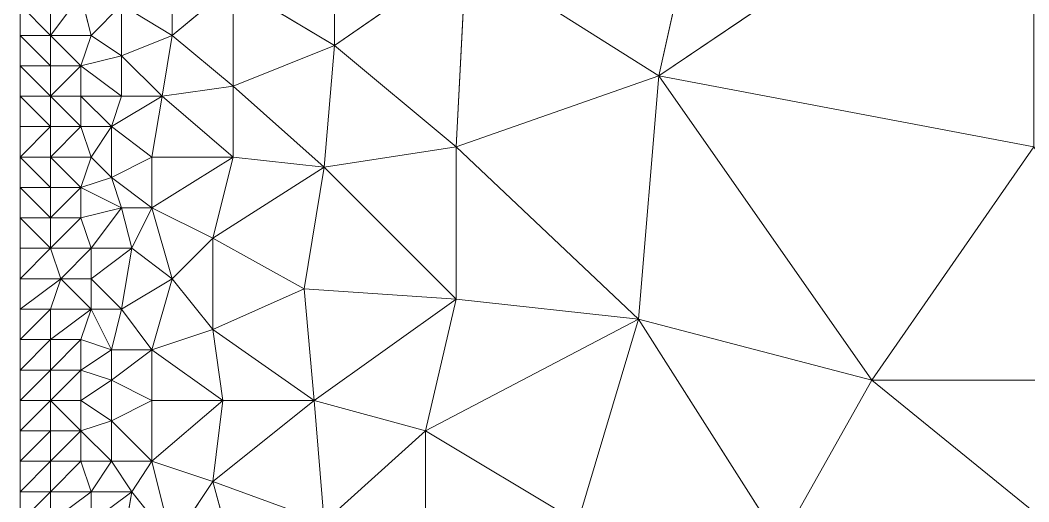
# Model space of a CAD drawing. Header units: metres. Extents: x 0 to 8, y 0 to 4.
# Drawn here: x 6 to 6.995, y 0.53 to 1.005 of the extents above; entities that cross this region are included whole.
import ezdxf

# ---------------------------------------------------------------- set-up
doc = ezdxf.new("R2010")
doc.units = ezdxf.units.M
doc.header["$MEASUREMENT"] = 0
doc.layers.add('losas-1', color=7, linetype='Continuous', lineweight=0)

msp = doc.modelspace()

# ---------------------------------------------------------------- linework, layer by layer
at = {"layer": 'losas-1'}
for p, q in [((6, 4), (6, 0)), ((6.69, 1.22), (6.63, 0.95)), ((7, 1.2), (6.63, 0.95)), ((6.31, 1.11), (6.31, 0.98)), ((6.44, 1.07), (6.31, 0.98)), ((6.44, 1.07), (6.43, 0.88)), ((6.63, 0.95), (6.44, 1.07)), ((6.15, 1.06), (6.15, 0.99)), ((6.21, 1.04), (6.15, 0.99)), ((6.31, 0.98), (6.21, 1.04)), ((6.21, 1.04), (6.21, 0.94)), ((6.06, 1.03), (6.03, 0.99)), ((6.07, 0.99), (6.06, 1.03)), ((6.03, 0.99), (6, 1.02)), ((6.03, 0.99), (6.03, 1.02)), ((6.1, 1.02), (6.07, 0.99)), ((6.15, 0.99), (6.1, 1.02)), ((6.1, 1.02), (6.1, 0.97)), ((6, 0.99), (6.03, 0.99)), ((6.03, 0.96), (6, 0.99)), ((6.03, 0.96), (6.03, 0.99)), ((6.03, 0.99), (6.06, 0.96)), ((6.07, 0.99), (6.03, 0.99)), ((6.06, 0.96), (6.07, 0.99)), ((6.1, 0.97), (6.07, 0.99)), ((6.15, 0.99), (6.1, 0.97)), ((6.14, 0.93), (6.15, 0.99)), ((6.21, 0.94), (6.15, 0.99)), ((6.31, 0.98), (6.21, 0.94)), ((6.3, 0.86), (6.31, 0.98)), ((6.43, 0.88), (6.31, 0.98)), ((6.1, 0.97), (6.06, 0.96)), ((6.1, 0.93), (6.1, 0.97)), ((6.14, 0.93), (6.1, 0.97)), ((6, 0.96), (6.03, 0.96)), ((6.03, 0.93), (6, 0.96)), ((6.03, 0.93), (6.03, 0.96)), ((6.06, 0.96), (6.03, 0.93)), ((6.06, 0.96), (6.03, 0.96)), ((6.06, 0.93), (6.06, 0.96)), ((6.06, 0.96), (6.1, 0.93)), ((6.63, 0.95), (6.43, 0.88)), ((6.61, 0.71), (6.63, 0.95)), ((6.84, 0.65), (6.63, 0.95)), ((7, 0.88), (6.63, 0.95)), ((6.21, 0.94), (6.14, 0.93)), ((6.21, 0.87), (6.21, 0.94)), ((6.3, 0.86), (6.21, 0.94)), ((6, 0.93), (6.03, 0.93)), ((6.03, 0.9), (6, 0.93)), ((6.03, 0.9), (6.03, 0.93)), ((6.03, 0.93), (6.06, 0.9)), ((6.06, 0.93), (6.03, 0.93)), ((6.06, 0.93), (6.09, 0.9)), ((6.1, 0.93), (6.06, 0.93)), ((6.06, 0.93), (6.06, 0.9)), ((6.09, 0.9), (6.1, 0.93)), ((6.14, 0.93), (6.09, 0.9)), ((6.14, 0.93), (6.1, 0.93)), ((6.14, 0.93), (6.13, 0.87)), ((6.14, 0.93), (6.21, 0.87)), ((6, 0.9), (6.03, 0.9)), ((6.03, 0.9), (6, 0.87)), ((6.03, 0.87), (6.03, 0.9)), ((6.06, 0.9), (6.03, 0.87)), ((6.06, 0.9), (6.03, 0.9)), ((6.06, 0.9), (6.09, 0.9)), ((6.07, 0.87), (6.06, 0.9)), ((6.09, 0.9), (6.07, 0.87)), ((6.13, 0.87), (6.09, 0.9)), ((6.09, 0.9), (6.09, 0.85)), ((6.43, 0.88), (6.3, 0.86)), ((6.43, 0.73), (6.43, 0.88)), ((6.43, 0.88), (6.61, 0.71)), ((7, 0.88), (6.84, 0.65)), ((6, 0.87), (6.03, 0.87)), ((6.03, 0.84), (6, 0.87)), ((6.03, 0.84), (6.03, 0.87)), ((6.03, 0.87), (6.06, 0.84)), ((6.07, 0.87), (6.03, 0.87)), ((6.06, 0.84), (6.07, 0.87)), ((6.09, 0.85), (6.07, 0.87)), ((6.13, 0.87), (6.09, 0.85)), ((6.21, 0.87), (6.13, 0.82)), ((6.21, 0.87), (6.13, 0.87)), ((6.13, 0.87), (6.13, 0.82)), ((6.19, 0.79), (6.21, 0.87)), ((6.3, 0.86), (6.21, 0.87)), ((6.3, 0.86), (6.19, 0.79)), ((6.3, 0.86), (6.28, 0.74)), ((6.3, 0.86), (6.43, 0.73)), ((6.09, 0.85), (6.06, 0.84)), ((6.1, 0.82), (6.09, 0.85)), ((6.13, 0.82), (6.09, 0.85)), ((6, 0.84), (6.03, 0.84)), ((6.03, 0.81), (6, 0.84)), ((6.06, 0.84), (6.03, 0.81)), ((6.06, 0.84), (6.03, 0.84)), ((6.03, 0.84), (6.03, 0.81)), ((6.06, 0.81), (6.06, 0.84)), ((6.06, 0.84), (6.1, 0.82)), ((6.1, 0.82), (6.06, 0.81)), ((6.1, 0.82), (6.07, 0.78)), ((6.11, 0.78), (6.1, 0.82)), ((6.13, 0.82), (6.1, 0.82)), ((6.13, 0.82), (6.11, 0.78)), ((6.13, 0.82), (6.19, 0.79)), ((6.13, 0.82), (6.15, 0.75)), ((6, 0.81), (6.03, 0.81)), ((6.03, 0.78), (6, 0.81)), ((6.06, 0.81), (6.03, 0.78)), ((6.06, 0.81), (6.03, 0.81)), ((6.03, 0.81), (6.03, 0.78)), ((6.07, 0.78), (6.06, 0.81)), ((6.19, 0.79), (6.15, 0.75)), ((6.28, 0.74), (6.19, 0.79)), ((6.19, 0.79), (6.19, 0.7)), ((6, 0.78), (6.03, 0.78)), ((6.03, 0.78), (6, 0.75)), ((6.07, 0.78), (6.03, 0.78)), ((6.03, 0.78), (6.04, 0.75)), ((6.07, 0.78), (6.04, 0.75)), ((6.07, 0.75), (6.07, 0.78)), ((6.07, 0.78), (6.11, 0.78)), ((6.11, 0.78), (6.07, 0.75)), ((6.11, 0.78), (6.1, 0.72)), ((6.15, 0.75), (6.11, 0.78)), ((6, 0.75), (6.04, 0.75)), ((6.04, 0.75), (6, 0.72)), ((6.03, 0.72), (6.04, 0.75)), ((6.04, 0.75), (6.07, 0.75)), ((6.04, 0.75), (6.07, 0.72)), ((6.07, 0.72), (6.07, 0.75)), ((6.1, 0.72), (6.07, 0.75)), ((6.15, 0.75), (6.1, 0.72)), ((6.15, 0.75), (6.13, 0.68)), ((6.19, 0.7), (6.15, 0.75)), ((6.28, 0.74), (6.19, 0.7)), ((6.43, 0.73), (6.28, 0.74)), ((6.28, 0.74), (6.29, 0.63)), ((6.43, 0.73), (6.29, 0.63)), ((6.4, 0.6), (6.43, 0.73)), ((6.61, 0.71), (6.43, 0.73)), ((6, 0.72), (6.03, 0.72)), ((6.03, 0.72), (6, 0.69)), ((6.03, 0.69), (6.03, 0.72)), ((6.07, 0.72), (6.03, 0.69)), ((6.07, 0.72), (6.03, 0.72)), ((6.07, 0.72), (6.06, 0.69)), ((6.07, 0.72), (6.09, 0.68)), ((6.1, 0.72), (6.07, 0.72)), ((6.09, 0.68), (6.1, 0.72)), ((6.13, 0.68), (6.1, 0.72)), ((6.61, 0.71), (6.4, 0.6)), ((6.61, 0.71), (6.55, 0.51)), ((6.61, 0.71), (6.75, 0.49)), ((6.84, 0.65), (6.61, 0.71)), ((6.19, 0.7), (6.13, 0.68)), ((6.2, 0.63), (6.19, 0.7)), ((6.29, 0.63), (6.19, 0.7)), ((6, 0.69), (6.03, 0.69)), ((6.03, 0.69), (6, 0.66)), ((6.03, 0.66), (6.03, 0.69)), ((6.06, 0.69), (6.03, 0.66)), ((6.06, 0.69), (6.03, 0.69)), ((6.06, 0.69), (6.09, 0.68)), ((6.06, 0.66), (6.06, 0.69)), ((6.09, 0.68), (6.06, 0.66)), ((6.13, 0.68), (6.09, 0.65)), ((6.13, 0.68), (6.09, 0.68)), ((6.09, 0.68), (6.09, 0.65)), ((6.13, 0.68), (6.2, 0.63)), ((6.13, 0.68), (6.13, 0.63)), ((6, 0.66), (6.03, 0.66)), ((6.03, 0.66), (6, 0.63)), ((6.03, 0.63), (6.03, 0.66)), ((6.06, 0.66), (6.03, 0.63)), ((6.06, 0.66), (6.03, 0.66)), ((6.06, 0.63), (6.06, 0.66)), ((6.09, 0.65), (6.06, 0.66)), ((6.09, 0.65), (6.06, 0.63)), ((6.13, 0.63), (6.09, 0.65)), ((6.09, 0.65), (6.09, 0.61)), ((6.75, 0.49), (6.84, 0.65)), ((7, 0.52), (6.84, 0.65)), ((6.84, 0.65), (7.16, 0.65)), ((6, 0.63), (6.03, 0.63)), ((6.03, 0.63), (6, 0.6)), ((6.03, 0.6), (6.03, 0.63)), ((6.03, 0.63), (6.06, 0.6)), ((6.06, 0.63), (6.03, 0.63)), ((6.06, 0.6), (6.06, 0.63)), ((6.09, 0.61), (6.06, 0.63)), ((6.13, 0.63), (6.09, 0.61)), ((6.2, 0.63), (6.13, 0.57)), ((6.2, 0.63), (6.13, 0.63)), ((6.13, 0.63), (6.13, 0.57)), ((6.19, 0.55), (6.2, 0.63)), ((6.29, 0.63), (6.19, 0.55)), ((6.29, 0.63), (6.2, 0.63)), ((6.29, 0.63), (6.4, 0.6)), ((6.29, 0.63), (6.3, 0.51)), ((6.09, 0.61), (6.06, 0.6)), ((6.09, 0.57), (6.09, 0.61)), ((6.13, 0.57), (6.09, 0.61)), ((6, 0.6), (6.03, 0.6)), ((6.03, 0.6), (6, 0.57)), ((6.03, 0.57), (6.03, 0.6)), ((6.06, 0.6), (6.03, 0.57)), ((6.06, 0.6), (6.03, 0.6)), ((6.06, 0.57), (6.06, 0.6)), ((6.06, 0.6), (6.09, 0.57)), ((6.4, 0.6), (6.3, 0.51)), ((6.55, 0.51), (6.4, 0.6)), ((6.4, 0.6), (6.4, 0.39)), ((6, 0.57), (6.03, 0.57)), ((6.03, 0.57), (6, 0.54)), ((6.03, 0.54), (6.03, 0.57)), ((6.06, 0.57), (6.03, 0.54)), ((6.06, 0.57), (6.03, 0.57)), ((6.07, 0.54), (6.06, 0.57)), ((6.09, 0.57), (6.06, 0.57)), ((6.09, 0.57), (6.07, 0.54)), ((6.11, 0.54), (6.09, 0.57)), ((6.13, 0.57), (6.09, 0.57)), ((6.13, 0.57), (6.11, 0.54)), ((6.13, 0.57), (6.19, 0.55)), ((6.13, 0.57), (6.15, 0.49)), ((6.19, 0.55), (6.15, 0.49)), ((6.3, 0.51), (6.19, 0.55)), ((6.19, 0.55), (6.22, 0.44)), ((6, 0.54), (6.03, 0.54)), ((6.03, 0.54), (6, 0.51)), ((6.03, 0.51), (6.03, 0.54)), ((6.07, 0.54), (6.03, 0.51)), ((6.07, 0.54), (6.03, 0.54)), ((6.11, 0.54), (6.07, 0.51)), ((6.07, 0.51), (6.07, 0.54)), ((6.11, 0.54), (6.07, 0.54)), ((6.11, 0.54), (6.1, 0.48)), ((6.15, 0.49), (6.11, 0.54))]:
    msp.add_line(p, q, dxfattribs=at)
for points in [[(6.44, 1.07), (6.63, 0.95), (6.69, 1.22)], [(6.63, 0.95), (7, 1.2), (6.69, 1.22)], [(6.63, 0.95), (7, 0.88), (7, 1.2)], [(6.21, 1.04), (6.31, 0.98), (6.31, 1.11)], [(6.31, 0.98), (6.44, 1.07), (6.31, 1.11)], [(6.43, 0.88), (6.44, 1.07), (6.31, 0.98)], [(6.43, 0.88), (6.63, 0.95), (6.44, 1.07)], [(6.1, 1.02), (6.15, 0.99), (6.15, 1.06)], [(6.15, 0.99), (6.21, 1.04), (6.15, 1.06)], [(6.21, 0.94), (6.21, 1.04), (6.15, 0.99)], [(6.21, 0.94), (6.31, 0.98), (6.21, 1.04)], [(6.03, 0.99), (6.07, 0.99), (6.06, 1.03)], [(6.03, 0.99), (6.06, 1.03), (6.03, 1.02)], [(6.07, 0.99), (6.1, 1.02), (6.06, 1.03)], [(6, 1.02), (6.03, 0.99), (6.03, 1.02)], [(6.1, 0.97), (6.1, 1.02), (6.07, 0.99)], [(6.1, 0.97), (6.15, 0.99), (6.1, 1.02)], [(6, 0.99), (6.03, 0.96), (6.03, 0.99)], [(6.03, 0.99), (6.06, 0.96), (6.07, 0.99)], [(6.03, 0.96), (6.06, 0.96), (6.03, 0.99)], [(6.06, 0.96), (6.1, 0.97), (6.07, 0.99)], [(6.1, 0.97), (6.14, 0.93), (6.15, 0.99)], [(6.14, 0.93), (6.21, 0.94), (6.15, 0.99)], [(6.21, 0.94), (6.3, 0.86), (6.31, 0.98)], [(6.3, 0.86), (6.43, 0.88), (6.31, 0.98)], [(6.06, 0.96), (6.1, 0.93), (6.1, 0.97)], [(6.1, 0.97), (6.1, 0.93), (6.14, 0.93)], [(6, 0.96), (6.03, 0.93), (6.03, 0.96)], [(6.03, 0.93), (6.06, 0.93), (6.06, 0.96)], [(6.03, 0.93), (6.06, 0.96), (6.03, 0.96)], [(6.06, 0.93), (6.1, 0.93), (6.06, 0.96)], [(6.43, 0.88), (6.61, 0.71), (6.63, 0.95)], [(6.63, 0.95), (6.61, 0.71), (6.84, 0.65)], [(6.63, 0.95), (6.84, 0.65), (7, 0.88)], [(6.14, 0.93), (6.21, 0.87), (6.21, 0.94)], [(6.21, 0.94), (6.21, 0.87), (6.3, 0.86)], [(6, 0.93), (6.03, 0.9), (6.03, 0.93)], [(6.03, 0.93), (6.06, 0.9), (6.06, 0.93)], [(6.03, 0.9), (6.06, 0.9), (6.03, 0.93)], [(6.06, 0.93), (6.09, 0.9), (6.1, 0.93)], [(6.06, 0.9), (6.09, 0.9), (6.06, 0.93)], [(6.09, 0.9), (6.13, 0.87), (6.14, 0.93)], [(6.09, 0.9), (6.14, 0.93), (6.1, 0.93)], [(6.13, 0.87), (6.21, 0.87), (6.14, 0.93)], [(6.03, 0.9), (6, 0.87), (6.03, 0.87)], [(6.03, 0.87), (6.07, 0.87), (6.06, 0.9)], [(6.03, 0.87), (6.06, 0.9), (6.03, 0.9)], [(6.07, 0.87), (6.09, 0.9), (6.06, 0.9)], [(6.09, 0.85), (6.09, 0.9), (6.07, 0.87)], [(6.09, 0.85), (6.13, 0.87), (6.09, 0.9)], [(6.3, 0.86), (6.43, 0.73), (6.43, 0.88)], [(6.43, 0.73), (6.61, 0.71), (6.43, 0.88)], [(6.84, 0.65), (7.16, 0.65), (7, 0.88)], [(6, 0.87), (6.03, 0.84), (6.03, 0.87)], [(6.03, 0.87), (6.06, 0.84), (6.07, 0.87)], [(6.03, 0.84), (6.06, 0.84), (6.03, 0.87)], [(6.06, 0.84), (6.09, 0.85), (6.07, 0.87)], [(6.09, 0.85), (6.13, 0.82), (6.13, 0.87)], [(6.13, 0.82), (6.19, 0.79), (6.21, 0.87)], [(6.13, 0.82), (6.21, 0.87), (6.13, 0.87)], [(6.19, 0.79), (6.3, 0.86), (6.21, 0.87)], [(6.19, 0.79), (6.28, 0.74), (6.3, 0.86)], [(6.28, 0.74), (6.43, 0.73), (6.3, 0.86)], [(6.06, 0.84), (6.1, 0.82), (6.09, 0.85)], [(6.09, 0.85), (6.1, 0.82), (6.13, 0.82)], [(6, 0.84), (6.03, 0.81), (6.03, 0.84)], [(6.03, 0.81), (6.06, 0.81), (6.06, 0.84)], [(6.03, 0.81), (6.06, 0.84), (6.03, 0.84)], [(6.06, 0.81), (6.1, 0.82), (6.06, 0.84)], [(6.07, 0.78), (6.1, 0.82), (6.06, 0.81)], [(6.07, 0.78), (6.11, 0.78), (6.1, 0.82)], [(6.11, 0.78), (6.13, 0.82), (6.1, 0.82)], [(6.11, 0.78), (6.15, 0.75), (6.13, 0.82)], [(6.13, 0.82), (6.15, 0.75), (6.19, 0.79)], [(6, 0.81), (6.03, 0.78), (6.03, 0.81)], [(6.03, 0.78), (6.07, 0.78), (6.06, 0.81)], [(6.03, 0.78), (6.06, 0.81), (6.03, 0.81)], [(6.19, 0.7), (6.19, 0.79), (6.15, 0.75)], [(6.19, 0.7), (6.28, 0.74), (6.19, 0.79)], [(6.03, 0.78), (6, 0.75), (6.04, 0.75)], [(6.04, 0.75), (6.07, 0.78), (6.03, 0.78)], [(6.04, 0.75), (6.07, 0.75), (6.07, 0.78)], [(6.1, 0.72), (6.11, 0.78), (6.07, 0.75)], [(6.07, 0.75), (6.11, 0.78), (6.07, 0.78)], [(6.1, 0.72), (6.15, 0.75), (6.11, 0.78)], [(6.04, 0.75), (6, 0.72), (6.03, 0.72)], [(6.03, 0.72), (6.07, 0.72), (6.04, 0.75)], [(6.04, 0.75), (6.07, 0.72), (6.07, 0.75)], [(6.07, 0.72), (6.1, 0.72), (6.07, 0.75)], [(6.13, 0.68), (6.15, 0.75), (6.1, 0.72)], [(6.13, 0.68), (6.19, 0.7), (6.15, 0.75)], [(6.19, 0.7), (6.29, 0.63), (6.28, 0.74)], [(6.29, 0.63), (6.43, 0.73), (6.28, 0.74)], [(6.29, 0.63), (6.4, 0.6), (6.43, 0.73)], [(6.4, 0.6), (6.61, 0.71), (6.43, 0.73)], [(6.03, 0.72), (6, 0.69), (6.03, 0.69)], [(6.03, 0.69), (6.06, 0.69), (6.07, 0.72)], [(6.03, 0.69), (6.07, 0.72), (6.03, 0.72)], [(6.06, 0.69), (6.09, 0.68), (6.07, 0.72)], [(6.07, 0.72), (6.09, 0.68), (6.1, 0.72)], [(6.09, 0.68), (6.13, 0.68), (6.1, 0.72)], [(6.4, 0.6), (6.55, 0.51), (6.61, 0.71)], [(6.55, 0.51), (6.75, 0.49), (6.61, 0.71)], [(6.61, 0.71), (6.75, 0.49), (6.84, 0.65)], [(6.13, 0.68), (6.2, 0.63), (6.19, 0.7)], [(6.19, 0.7), (6.2, 0.63), (6.29, 0.63)], [(6.03, 0.69), (6, 0.66), (6.03, 0.66)], [(6.03, 0.66), (6.06, 0.66), (6.06, 0.69)], [(6.03, 0.66), (6.06, 0.69), (6.03, 0.69)], [(6.06, 0.66), (6.09, 0.68), (6.06, 0.69)], [(6.06, 0.66), (6.09, 0.65), (6.09, 0.68)], [(6.09, 0.65), (6.13, 0.63), (6.13, 0.68)], [(6.09, 0.65), (6.13, 0.68), (6.09, 0.68)], [(6.13, 0.63), (6.2, 0.63), (6.13, 0.68)], [(6.03, 0.66), (6, 0.63), (6.03, 0.63)], [(6.03, 0.63), (6.06, 0.63), (6.06, 0.66)], [(6.03, 0.63), (6.06, 0.66), (6.03, 0.66)], [(6.06, 0.63), (6.09, 0.65), (6.06, 0.66)], [(6.09, 0.61), (6.09, 0.65), (6.06, 0.63)], [(6.09, 0.61), (6.13, 0.63), (6.09, 0.65)], [(6.75, 0.49), (7, 0.52), (6.84, 0.65)], [(7, 0.52), (7.16, 0.65), (6.84, 0.65)], [(6.03, 0.63), (6, 0.6), (6.03, 0.6)], [(6.03, 0.63), (6.06, 0.6), (6.06, 0.63)], [(6.03, 0.6), (6.06, 0.6), (6.03, 0.63)], [(6.06, 0.6), (6.09, 0.61), (6.06, 0.63)], [(6.09, 0.61), (6.13, 0.57), (6.13, 0.63)], [(6.13, 0.57), (6.19, 0.55), (6.2, 0.63)], [(6.13, 0.57), (6.2, 0.63), (6.13, 0.63)], [(6.19, 0.55), (6.3, 0.51), (6.29, 0.63)], [(6.19, 0.55), (6.29, 0.63), (6.2, 0.63)], [(6.3, 0.51), (6.4, 0.6), (6.29, 0.63)], [(6.06, 0.6), (6.09, 0.57), (6.09, 0.61)], [(6.09, 0.61), (6.09, 0.57), (6.13, 0.57)], [(6.03, 0.6), (6, 0.57), (6.03, 0.57)], [(6.03, 0.57), (6.06, 0.57), (6.06, 0.6)], [(6.03, 0.57), (6.06, 0.6), (6.03, 0.6)], [(6.06, 0.57), (6.09, 0.57), (6.06, 0.6)], [(6.4, 0.39), (6.4, 0.6), (6.3, 0.51)], [(6.4, 0.39), (6.55, 0.51), (6.4, 0.6)], [(6.03, 0.57), (6, 0.54), (6.03, 0.54)], [(6.03, 0.54), (6.07, 0.54), (6.06, 0.57)], [(6.03, 0.54), (6.06, 0.57), (6.03, 0.57)], [(6.07, 0.54), (6.09, 0.57), (6.06, 0.57)], [(6.07, 0.54), (6.11, 0.54), (6.09, 0.57)], [(6.11, 0.54), (6.13, 0.57), (6.09, 0.57)], [(6.11, 0.54), (6.15, 0.49), (6.13, 0.57)], [(6.13, 0.57), (6.15, 0.49), (6.19, 0.55)], [(6.22, 0.44), (6.19, 0.55), (6.15, 0.49)], [(6.22, 0.44), (6.3, 0.51), (6.19, 0.55)], [(6.03, 0.54), (6, 0.51), (6.03, 0.51)], [(6.03, 0.51), (6.07, 0.51), (6.07, 0.54)], [(6.03, 0.51), (6.07, 0.54), (6.03, 0.54)], [(6.1, 0.48), (6.11, 0.54), (6.07, 0.51)], [(6.07, 0.51), (6.11, 0.54), (6.07, 0.54)], [(6.1, 0.48), (6.15, 0.49), (6.11, 0.54)]]:
    msp.add_3dface(points, dxfattribs=at)
at = {"layer": 'losas-1', "invisible_edges": 1}
for points in [[(6, 1.02), (6, 0.99), (6.03, 0.99)], [(6, 0.99), (6, 0.96), (6.03, 0.96)], [(6, 0.96), (6, 0.93), (6.03, 0.93)], [(6, 0.93), (6, 0.9), (6.03, 0.9)], [(6, 0.9), (6, 0.87), (6.03, 0.9)], [(6, 0.87), (6, 0.84), (6.03, 0.84)], [(6, 0.84), (6, 0.81), (6.03, 0.81)], [(6, 0.81), (6, 0.78), (6.03, 0.78)], [(6, 0.78), (6, 0.75), (6.03, 0.78)], [(6, 0.75), (6, 0.72), (6.04, 0.75)], [(6, 0.72), (6, 0.69), (6.03, 0.72)], [(6, 0.69), (6, 0.66), (6.03, 0.69)], [(6, 0.66), (6, 0.63), (6.03, 0.66)], [(6, 0.63), (6, 0.6), (6.03, 0.63)], [(6, 0.6), (6, 0.57), (6.03, 0.6)], [(6, 0.57), (6, 0.54), (6.03, 0.57)], [(6, 0.54), (6, 0.51), (6.03, 0.54)]]:
    msp.add_3dface(points, dxfattribs=at)

doc.saveas('drawing.dxf')
